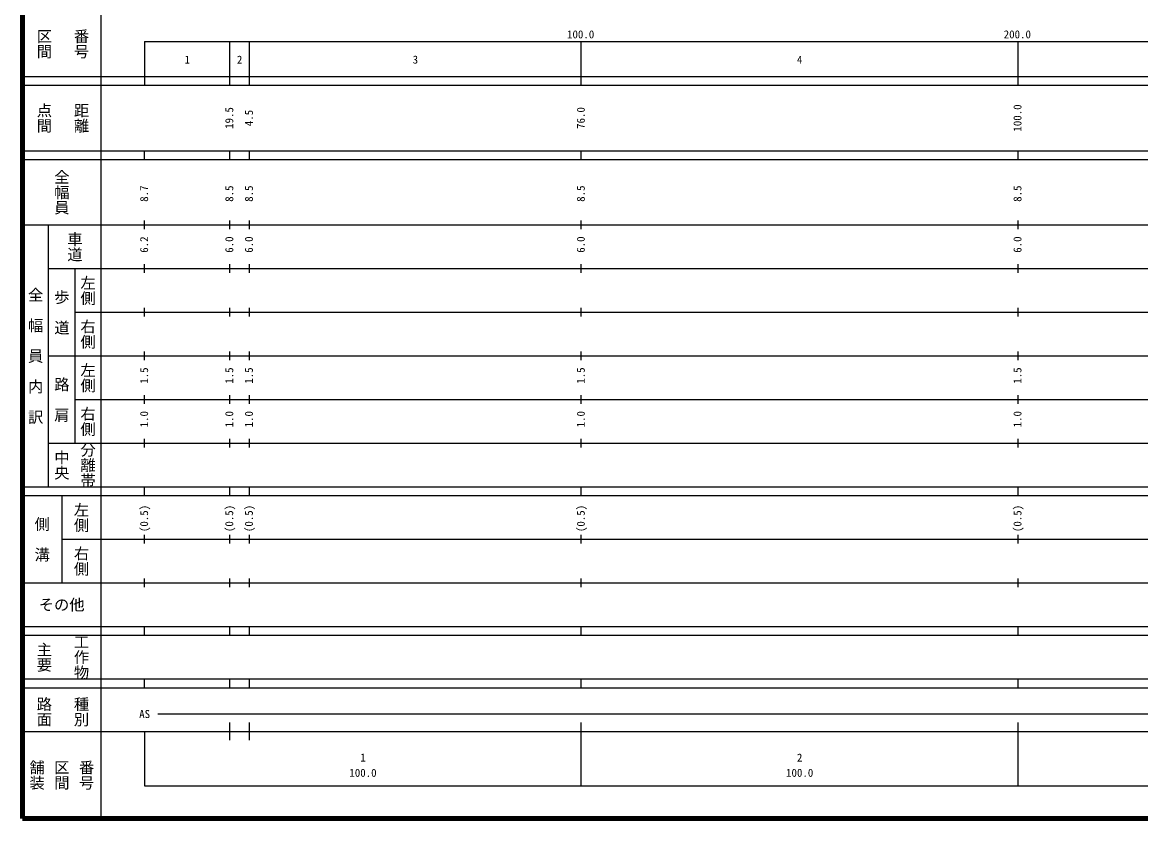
# Model space of a CAD drawing. Units: millimetres on the paper, enlarged 1000 times. Extents: x 40000 to 680000, y 20000 to 380000.
# Drawn here: x 40000 to 296082, y 20000 to 202409 of the extents above; entities that cross this region are included whole.
import ezdxf
from ezdxf.enums import TextEntityAlignment as Align

# ---------------------------------------------------------------- set-up
doc = ezdxf.new("R2010")
doc.units = ezdxf.units.MM
doc.header["$LTSCALE"] = 1000
doc.layers.add('M-TTL', color=2, linetype='Continuous', lineweight=140)
doc.layers.add('M-TTL-BAND', color=7, linetype='Continuous', lineweight=25)
doc.styles.add('@ＭＳ ゴシック', font='')
doc.styles.add('ＭＳ ゴシック', font='')
doc.styles.get('@ＭＳ ゴシック').set_extended_font_data('@MS Gothic')
doc.styles.get('ＭＳ ゴシック').set_extended_font_data('MS Gothic')

msp = doc.modelspace()

# ---------------------------------------------------------------- linework, layer by layer
at = {"layer": 'M-TTL'}
for p, q in [((40000, 380000), (40000, 20000)), ((40000, 20000), (680000, 20000))]:
    msp.add_line(p, q, dxfattribs=at)
at = {"layer": 'M-TTL-BAND'}
for p, q in [((58000, 370000), (58000, 20000)), ((68000, 198000), (579000, 198000)), ((68000, 198000), (68000, 188000)), ((87500, 188000), (87500, 198000)), ((92000, 188000), (92000, 198000)), ((168000, 188000), (168000, 198000)), ((268000, 188000), (268000, 198000)), ((40000, 190000), (579000, 190000)), ((40000, 188000), (579000, 188000)), ((40000, 173000), (579000, 173000)), ((68000, 171000), (68000, 173000)), ((87500, 171000), (87500, 173000)), ((92000, 171000), (92000, 173000)), ((168000, 171000), (168000, 173000)), ((268000, 171000), (268000, 173000)), ((40000, 171000), (579000, 171000)), ((68000, 155000), (68000, 157000)), ((87500, 155000), (87500, 157000)), ((92000, 155000), (92000, 157000)), ((168000, 155000), (168000, 157000)), ((268000, 155000), (268000, 157000)), ((40000, 156000), (579000, 156000)), ((46000, 96000), (46000, 156000)), ((46000, 146000), (579000, 146000)), ((52000, 146000), (52000, 106000)), ((68000, 145000), (68000, 147000)), ((87500, 145000), (87500, 147000)), ((92000, 145000), (92000, 147000)), ((168000, 145000), (168000, 147000)), ((268000, 145000), (268000, 147000)), ((52000, 136000), (579000, 136000)), ((68000, 135000), (68000, 137000)), ((87500, 135000), (87500, 137000)), ((92000, 135000), (92000, 137000)), ((168000, 135000), (168000, 137000)), ((268000, 135000), (268000, 137000)), ((46000, 126000), (579000, 126000)), ((68000, 125000), (68000, 127000)), ((87500, 125000), (87500, 127000)), ((92000, 125000), (92000, 127000)), ((168000, 125000), (168000, 127000)), ((268000, 125000), (268000, 127000)), ((52000, 116000), (579000, 116000)), ((68000, 115000), (68000, 117000)), ((87500, 115000), (87500, 117000)), ((92000, 115000), (92000, 117000)), ((168000, 115000), (168000, 117000)), ((268000, 115000), (268000, 117000)), ((46000, 106000), (579000, 106000)), ((68000, 105000), (68000, 107000)), ((87500, 105000), (87500, 107000)), ((92000, 105000), (92000, 107000)), ((168000, 105000), (168000, 107000)), ((268000, 105000), (268000, 107000)), ((40000, 96000), (579000, 96000)), ((68000, 94000), (68000, 96000)), ((87500, 94000), (87500, 96000)), ((92000, 94000), (92000, 96000)), ((168000, 94000), (168000, 96000)), ((268000, 94000), (268000, 96000)), ((40000, 94000), (579000, 94000)), ((49000, 94000), (49000, 74000)), ((68000, 83000), (68000, 85000)), ((87500, 83000), (87500, 85000)), ((92000, 83000), (92000, 85000)), ((168000, 83000), (168000, 85000)), ((268000, 83000), (268000, 85000)), ((49000, 84000), (579000, 84000)), ((68000, 73000), (68000, 75000)), ((87500, 73000), (87500, 75000)), ((92000, 73000), (92000, 75000)), ((168000, 73000), (168000, 75000)), ((268000, 73000), (268000, 75000)), ((40000, 74000), (579000, 74000)), ((40000, 64000), (579000, 64000)), ((40000, 62000), (579000, 62000)), ((68000, 62000), (68000, 64000)), ((87500, 62000), (87500, 64000)), ((92000, 62000), (92000, 64000)), ((168000, 62000), (168000, 64000)), ((268000, 62000), (268000, 64000)), ((40000, 52000), (579000, 52000)), ((68000, 50000), (68000, 52000)), ((87500, 50000), (87500, 52000)), ((92000, 50000), (92000, 52000)), ((168000, 50000), (168000, 52000)), ((268000, 50000), (268000, 52000)), ((40000, 50000), (579000, 50000)), ((71000, 44000), (543000, 44000)), ((87500, 38000), (87500, 42000)), ((92000, 38000), (92000, 42000)), ((168000, 27500), (168000, 42000)), ((268000, 27500), (268000, 42000)), ((40000, 40000), (579000, 40000)), ((68000, 40000), (68000, 27500)), ((68000, 27500), (579000, 27500))]:
    msp.add_line(p, q, dxfattribs=at)

# ---------------------------------------------------------------- texts
at = {"layer": 'M-TTL-BAND', "style": '@ＭＳ ゴシック'}
for s, p in [('区間', (45000, 197500)), ('番号', (53500, 197500)), ('点間', (45000, 180500)), ('距離', (53500, 180500)), ('全幅員', (49000, 163500)), ('車道', (52000, 151000)), ('左側', (55000, 141000)), ('全\u3000幅\u3000員\u3000内\u3000訳', (43000, 126000)), ('歩\u3000道', (49000, 136000)), ('右側', (55000, 131000)), ('左側', (55000, 121000)), ('路\u3000肩', (49000, 116000)), ('右側', (55000, 111000)), ('分離帯', (55000, 101000)), ('中央', (49000, 101000)), ('左側', (53500, 89000)), ('側\u3000溝', (44500, 84000)), ('右側', (53500, 79000)), ('工作物', (53500, 57000)), ('主要', (45000, 57000)), ('路面', (45000, 44500)), ('種別', (53500, 44500)), ('舗装', (43333, 30000)), ('番号', (54667, 30000)), ('区間', (49000, 30000))]:
    msp.add_text(s, height=2566, rotation=270, dxfattribs=at).set_placement(p, align=Align.MIDDLE_CENTER)
at = {"layer": 'M-TTL-BAND', "style": 'ＭＳ ゴシック'}
for s, p in [('100.0', (167844, 198195)), ('200.0', (267844, 198195)), ('1', (77750, 192405)), ('2', (89750, 192405)), ('3', (130000, 192405)), ('4', (218000, 192405)), ('AS', (68000, 42500)), ('1', (118000, 32523)), ('2', (218000, 32523)), ('100.0', (118000, 29033)), ('100.0', (218000, 29033))]:
    msp.add_text(s, height=1833, dxfattribs=at).set_placement(p, align=Align.BOTTOM_CENTER)
for s, p in [('19.5', (88840, 180500)), ('4.5', (93340, 180500)), ('76.0', (169340, 180500)), ('100.0', (269340, 180500)), ('8.7', (69340, 163174)), ('8.5', (88840, 163174)), ('8.5', (93340, 163174)), ('8.5', (169340, 163174)), ('8.5', (269340, 163174)), ('6.2', (69340, 151500)), ('6.0', (88840, 151500)), ('6.0', (93340, 151500)), ('6.0', (169340, 151500)), ('6.0', (269340, 151500)), ('1.5', (69340, 121500)), ('1.5', (88840, 121500)), ('1.5', (93340, 121500)), ('1.5', (169340, 121500)), ('1.5', (269340, 121500)), ('1.0', (69340, 111500)), ('1.0', (88840, 111500)), ('1.0', (93340, 111500)), ('1.0', (169340, 111500)), ('1.0', (269340, 111500)), ('(0.5)', (69340, 88764)), ('(0.5)', (88840, 88764)), ('(0.5)', (93340, 88764)), ('(0.5)', (169340, 88764)), ('(0.5)', (269340, 88764))]:
    msp.add_text(s, height=1833, rotation=90, dxfattribs=at).set_placement(p, align=Align.BOTTOM_CENTER)
msp.add_text('その他', height=2566, dxfattribs=at).set_placement((49000, 69000), align=Align.MIDDLE_CENTER)

doc.saveas('drawing.dxf')
